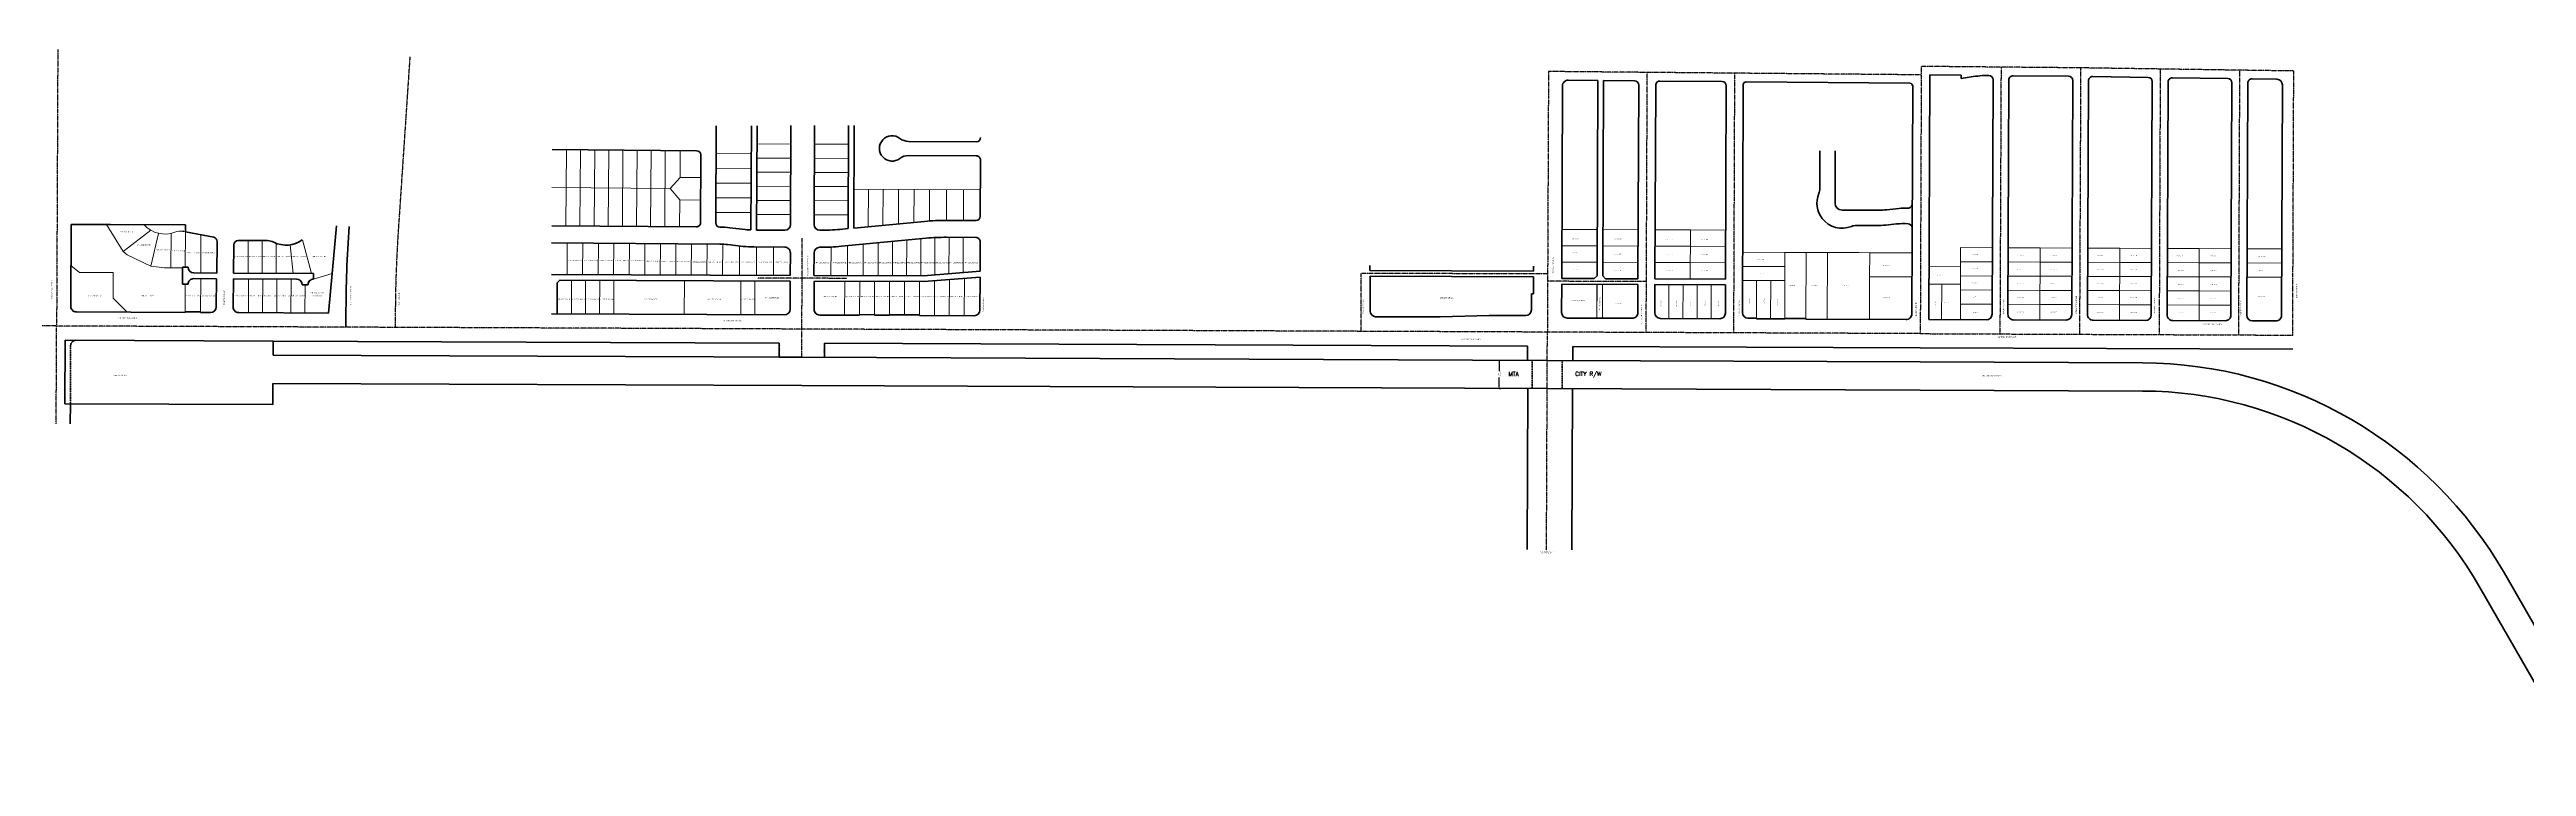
# Model space of a CAD drawing. Header units: feet. Extents: x 6396409 to 6445695, y 1882632 to 1891679.
# Drawn here: x 6410093 to 6418868, y 1889120 to 1891659 of the extents above; entities that cross this region are included whole.
import ezdxf

# ---------------------------------------------------------------- set-up
doc = ezdxf.new("R2010")
doc.units = ezdxf.units.FT
doc.header["$MEASUREMENT"] = 0
doc.linetypes.add('CENTER2', pattern=[1.125, 0.75, -0.125, 0.125, -0.125])
doc.linetypes.add('DASHED2', pattern=[0.375, 0.25, -0.125])
doc.layers.add('107', color=221, linetype='Continuous')
for name, color, linetype, lineweight in [('R-PROP-PRCL', 4, 'Continuous', 18), ('R-Row-Authority', 30, 'Continuous', 140), ('R-Row-Ease', 5, 'DASHED2', 50), ('R-Row-Misc-Txto', 171, 'Continuous', 5), ('R-Row-Ppanno', 7, 'Continuous', 5), ('R-Row-Scl', 1, 'CENTER2', 25), ('R-Row-Sname', 8, 'Continuous', 0), ('R-Row-Srow', 6, 'Continuous', 50), ('VB-BNDY-CALC-TR0444-011', 10, 'Continuous', 35), ('VB-BNDY-CALC-TR0491-049', 2, 'Continuous', 35), ('VB-BNDY-CALC-TR0750-058', 2, 'Continuous', 35)]:
    doc.layers.add(name, color=color, linetype=linetype, lineweight=lineweight)
doc.styles.add('G1_1 8_0', font='arial.ttf')
doc.styles.add('G4_7 32', font='arial.ttf', dxfattribs={"height": 0.219})
doc.styles.add('NCS1-Anno', font='arial.ttf', dxfattribs={"width": 0.8, "height": 0.09375})
doc.styles.add('RomanD', font='romand__.ttf')
doc.dimstyles.new('Annotative (NCS1)', dxfattribs={"dimscale": 100, "dimtxt": 0.09375, "dimasz": 0.1, "dimexe": 0.1, "dimexo": 0.04, "dimgap": 0.05, "dimtad": 0, "dimdec": 0, "dimzin": 0, "dimdsep": 46, "dimtxsty": 'NCS1-Anno', "dimcen": 0.05, "dimaunit": 1, "dimadec": 3, "dimazin": 0, "dimtfac": 1, "dimtdec": 0, "dimtofl": 0, "dimtmove": 0, "dimatfit": 3, "dimfxl": 0.1, "dimtolj": 1, "dimtzin": 0, "dimarcsym": 0})

# ---------------------------------------------------------------- blocks, each defined once
blk = doc.blocks.new('*D3')
at = {"layer": 'Defpoints', "color": 0}
for p in [(6415226.9, 1890558.9), (6415226.5, 1890458.9), (6415228.7, 1890458.9)]:
    blk.add_point(p, dxfattribs=at)
at = {"layer": 'R-Row-Authority', "color": 0, "lineweight": -2}
for p, q in [((6415228.5, 1890558.9), (6415233.1, 1890558.9)), ((6415229, 1890554.9), (6415228.9, 1890519.8)), ((6415228.1, 1890458.9), (6415232.7, 1890458.9)), ((6415228.7, 1890462.9), (6415228.8, 1890498))]:
    blk.add_line(p, q, dxfattribs=at)
at = {"layer": 'R-Row-Authority', "color": 0}
for points in [[(6415228.4, 1890554.9), (6415229.7, 1890554.9), (6415229.1, 1890558.9)], [(6415228, 1890462.9), (6415229.3, 1890462.9), (6415228.7, 1890458.9)]]:
    blk.add_solid(points, dxfattribs=at)
at = {"layer": 'R-Row-Authority', "color": 0, "insert": (6415228.9, 1890508.9), "char_height": 3.75, "attachment_point": 5, "rotation": 89.76886, "style": 'NCS1-Anno'}
blk.add_mtext('\\A1;100\\PMTA R/W', dxfattribs=at)

msp = doc.modelspace()

# ---------------------------------------------------------------- linework, layer by layer
at = {"layer": 'R-PROP-PRCL'}
for p, q in [((6412718.9, 1891324.1), (6412598.9, 1891324.6)), ((6412923, 1891323.4), (6412802.9, 1891323.9)), ((6411922, 1891034.4), (6411924.2, 1891304.4)), ((6411972, 1891034), (6411974.2, 1891303.9)), ((6412022, 1891033.6), (6412024.2, 1891303.5)), ((6412072, 1891033.1), (6412074.2, 1891303.1)), ((6412122, 1891032.7), (6412124.2, 1891302.7)), ((6412172, 1891032.3), (6412174.2, 1891302.3)), ((6412222, 1891031.9), (6412224.2, 1891301.9)), ((6412272, 1891031.5), (6412274.2, 1891301.5)), ((6412326.4, 1891206.1), (6412327.2, 1891301.1)), ((6412578.6, 1891237.6), (6412453.6, 1891238.1)), ((6412578.8, 1891289.6), (6412453.8, 1891290.1)), ((6412718.7, 1891274.1), (6412598.7, 1891274.6)), ((6412922.7, 1891273.4), (6412802.7, 1891273.9)), ((6412291.1, 1891166.4), (6411872.6, 1891169.8)), ((6412291.1, 1891166.4), (6412326.4, 1891206.1)), ((6412325.8, 1891126.1), (6412291.1, 1891166.4)), ((6412399.4, 1891205.5), (6412326.4, 1891206.1)), ((6412578.4, 1891185.6), (6412453.4, 1891186.1)), ((6412718.3, 1891174.1), (6412598.3, 1891174.6)), ((6412718.5, 1891224.1), (6412598.5, 1891224.6)), ((6412922.3, 1891173.4), (6412802.3, 1891173.9)), ((6412922.5, 1891223.4), (6412802.5, 1891223.9)), ((6413390.7, 1891162.4), (6412942.3, 1891164.3)), ((6412993.4, 1891031.4), (6412994, 1891164)), ((6413045.1, 1891036.3), (6413045.7, 1891163.8)), ((6413100.1, 1891041.5), (6413100.7, 1891163.6)), ((6413155.2, 1891046.8), (6413155.7, 1891163.4)), ((6413210.2, 1891051.8), (6413210.7, 1891163.1)), ((6413270.2, 1891053.9), (6413270.7, 1891162.9)), ((6413330.2, 1891053.6), (6413330.7, 1891162.6)), ((6412325, 1891031.1), (6412325.8, 1891126.1)), ((6412399.1, 1891125.5), (6412325.8, 1891126.1)), ((6412577.9, 1891081.6), (6412452.9, 1891082.1)), ((6412578.1, 1891133.6), (6412453.1, 1891134.1)), ((6412717.9, 1891074.1), (6412597.9, 1891074.6)), ((6412718.1, 1891124.1), (6412598.1, 1891124.6)), ((6412921.9, 1891073.4), (6412801.9, 1891073.9)), ((6412922.1, 1891123.4), (6412802.1, 1891123.9)), ((6410352.9, 1890944.1), (6410294.4, 1891039)), ((6410352.9, 1890944.1), (6410451.1, 1891019.1)), ((6410451.4, 1890891.2), (6410478.7, 1891007.8)), ((6410522.9, 1890885.5), (6410523.4, 1891008.2)), ((6410573.5, 1890887.8), (6410574, 1891013.4)), ((6410628.4, 1890867.6), (6410629, 1891002.8)), ((6410795.9, 1890866.2), (6410796, 1890982.2)), ((6410845.9, 1890866.1), (6410846, 1890982.1)), ((6410895.9, 1890866.1), (6410896, 1890972.6)), ((6410955.9, 1890866.1), (6410945.2, 1890967.2)), ((6411020.9, 1890866), (6410988.4, 1890985.5)), ((6411926.2, 1890862.2), (6411927.1, 1890974.3)), ((6411981.2, 1890861.9), (6411982.1, 1890973.9)), ((6412036.2, 1890861.7), (6412037.1, 1890973.4)), ((6412091.2, 1890861.5), (6412092.1, 1890973)), ((6412146.2, 1890861.3), (6412147.1, 1890972.5)), ((6412201.2, 1890861.1), (6412202.1, 1890972.1)), ((6412256.2, 1890860.8), (6412257.1, 1890971.6)), ((6412311.2, 1890860.6), (6412312.1, 1890971.2)), ((6412366.2, 1890860.4), (6412367.1, 1890970.8)), ((6412421.2, 1890860.2), (6412422.1, 1890970.3)), ((6412477.2, 1890860), (6412478.1, 1890969.6)), ((6412975, 1890858), (6412975.5, 1890969.4)), ((6413028, 1890857.8), (6413028.5, 1890974.5)), ((6413079, 1890857.6), (6413079.5, 1890979.3)), ((6413129, 1890857.4), (6413129.5, 1890984.1)), ((6413179, 1890857.2), (6413179.5, 1890988.8)), ((6413179, 1890857.2), (6413179.5, 1890988.8)), ((6413229, 1890860.4), (6413229.5, 1890993.6)), ((6413279, 1890864.4), (6413279.5, 1890993.8)), ((6413329, 1890868.5), (6413329.5, 1890993.6)), ((6415450.9, 1891022), (6415576, 1891021.5)), ((6415596, 1891021.4), (6415721, 1891020.9)), ((6415781, 1891020.6), (6415905.9, 1891020.1)), ((6415905.9, 1891020.1), (6415905.2, 1890846.2)), ((6415905.9, 1891020.1), (6416031.4, 1891019.6)), ((6410168.5, 1890894.5), (6410198.4, 1890869.4)), ((6410367.6, 1890931.5), (6410352.9, 1890944.1)), ((6410451.4, 1890891.2), (6410367.6, 1890931.5)), ((6410499.5, 1890885.6), (6410451.4, 1890891.2)), ((6410522.9, 1890885.5), (6410499.5, 1890885.6)), ((6410563.5, 1890885.3), (6410522.9, 1890885.5)), ((6412537, 1890859.7), (6412537.4, 1890963.3)), ((6412597, 1890859.5), (6412597.4, 1890959.5)), ((6412657, 1890859.3), (6412657.4, 1890959.3)), ((6412861, 1890858.5), (6412861.4, 1890959.5)), ((6412919.5, 1890858.2), (6412919.9, 1890964.1)), ((6415450.4, 1890906), (6415575.5, 1890905.5)), ((6415450.6, 1890964), (6415575.7, 1890963.5)), ((6415595.5, 1890905.4), (6415720.5, 1890904.9)), ((6415595.7, 1890963.4), (6415720.8, 1890962.9)), ((6415780.5, 1890904.6), (6415905.5, 1890904.1)), ((6415780.7, 1890962.6), (6415905.7, 1890962.1)), ((6415905.5, 1890904.1), (6416030.9, 1890903.6)), ((6415905.7, 1890962.1), (6416031.1, 1890961.6)), ((6416090.9, 1890891), (6416241, 1890890.4)), ((6416091.1, 1890941), (6416241.2, 1890940.4)), ((6416240.8, 1890840.4), (6416241, 1890890.4)), ((6416241, 1890890.4), (6416241.2, 1890940.4)), ((6416241.2, 1890940.4), (6416271.4, 1890940.3)), ((6416271.4, 1890940.3), (6416316.3, 1890940.2)), ((6416315.4, 1890706.4), (6416316.3, 1890940.2)), ((6416316.3, 1890940.2), (6416391.4, 1890939.9)), ((6416390.6, 1890704.1), (6416391.4, 1890939.9)), ((6416391.4, 1890939.9), (6416446.4, 1890939.7)), ((6416446.4, 1890939.7), (6416466.5, 1890939.6)), ((6416466.5, 1890939.6), (6416502.4, 1890939.5)), ((6416502.4, 1890939.5), (6416541.5, 1890939.3)), ((6416541.2, 1890854.3), (6416541.5, 1890939.3)), ((6416541.5, 1890939.3), (6416556.6, 1890939.3)), ((6416556.6, 1890939.3), (6416691.5, 1890938.7)), ((6416751.3, 1890890.9), (6416863.4, 1890889.9)), ((6416863.6, 1890957.3), (6416862.7, 1890702.2)), ((6416863.4, 1890907.3), (6416975.9, 1890906.8)), ((6416863.6, 1890957.3), (6416976.1, 1890956.8)), ((6417031.8, 1890906.6), (6417144.9, 1890906.1)), ((6417032, 1890956.6), (6417145.1, 1890956.1)), ((6417144.1, 1890701), (6417145.1, 1890956.1)), ((6417144.9, 1890906.1), (6417257.9, 1890905.7)), ((6417145.1, 1890956.1), (6417258.1, 1890955.7)), ((6417313.8, 1890905.4), (6417426.9, 1890905)), ((6417314, 1890955.4), (6417427.1, 1890955)), ((6417426, 1890699.9), (6417427.1, 1890955)), ((6417426.9, 1890905), (6417540, 1890904.5)), ((6417427.1, 1890955), (6417540.3, 1890954.5)), ((6417595.9, 1890904.3), (6417708.9, 1890903.8)), ((6417596.1, 1890954.3), (6417709.1, 1890953.8)), ((6417709.1, 1890953.8), (6417708.1, 1890698.7)), ((6417708.9, 1890903.8), (6417822, 1890903.4)), ((6417709.1, 1890953.8), (6417822.2, 1890953.4)), ((6417877.9, 1890903.1), (6418001.1, 1890902.6)), ((6417878.1, 1890953.1), (6418001.3, 1890952.6)), ((6410198.4, 1890869.4), (6410318.4, 1890868.9)), ((6410318, 1890778.9), (6410318.4, 1890868.9)), ((6410572.8, 1890729.9), (6410573.2, 1890827.8)), ((6410627.8, 1890729.7), (6410628.3, 1890847.6)), ((6410798.1, 1890846.9), (6410797.7, 1890726.9)), ((6410848.1, 1890846.7), (6410847.7, 1890726.7)), ((6410898.1, 1890846.5), (6410897.7, 1890726.5)), ((6410948.1, 1890846.3), (6410947.7, 1890726.3)), ((6410997.6, 1890726.1), (6410998.1, 1890826.1)), ((6411028.1, 1890845.9), (6411093.6, 1890865.7)), ((6411941.4, 1890722.2), (6411941.9, 1890842.1)), ((6411991.4, 1890722), (6411991.9, 1890841.9)), ((6412041.4, 1890721.8), (6412041.9, 1890841.7)), ((6412091.4, 1890721.6), (6412091.9, 1890841.5)), ((6412341.4, 1890720.6), (6412341.9, 1890840.5)), ((6412541.4, 1890719.8), (6412541.9, 1890839.7)), ((6412591.4, 1890719.5), (6412591.9, 1890839.5)), ((6412909.4, 1890718.3), (6412909.9, 1890838.3)), ((6412962.4, 1890720), (6412962.9, 1890838.1)), ((6413015.4, 1890719.8), (6413015.9, 1890837.8)), ((6413068.4, 1890719.6), (6413068.9, 1890837.6)), ((6413121.4, 1890719.4), (6413121.9, 1890837.4)), ((6413174.4, 1890719.2), (6413174.9, 1890837.2)), ((6413227.4, 1890717), (6413227.9, 1890840.2)), ((6413280.4, 1890716.8), (6413280.9, 1890844.5)), ((6413333.4, 1890716.5), (6413333.9, 1890848.8)), ((6415574.6, 1890707.5), (6415575.1, 1890827.6)), ((6415575.2, 1890827.5), (6415574.7, 1890707.5)), ((6415594.6, 1890707.4), (6415595.1, 1890827.5)), ((6415595.2, 1890827.4), (6415594.7, 1890707.4)), ((6415829.7, 1890706.4), (6415830.2, 1890826.5)), ((6415879.7, 1890706.2), (6415880.2, 1890826.3)), ((6415929.7, 1890706), (6415930.2, 1890826.1)), ((6415979.7, 1890705.8), (6415980.2, 1890825.9)), ((6416090.7, 1890841), (6416140.7, 1890840.8)), ((6416140.1, 1890705.2), (6416140.7, 1890840.8)), ((6416140.7, 1890840.8), (6416190.7, 1890840.6)), ((6416190.1, 1890705), (6416190.7, 1890840.6)), ((6416190.7, 1890840.6), (6416240.8, 1890840.4)), ((6416240.3, 1890706.8), (6416240.8, 1890840.4)), ((6416540.7, 1890703.5), (6416541.2, 1890854.3)), ((6416541.2, 1890854.3), (6416691.2, 1890853.7)), ((6416751.1, 1890828.4), (6416796.7, 1890828)), ((6416796.3, 1890702.5), (6416796.7, 1890828)), ((6416796.7, 1890828), (6416863.1, 1890827.4)), ((6416863.1, 1890807.3), (6416975.5, 1890806.8)), ((6416863.2, 1890857.3), (6416975.7, 1890856.8)), ((6417031.4, 1890806.6), (6417144.5, 1890806.1)), ((6417031.6, 1890856.6), (6417144.7, 1890856.1)), ((6417144.5, 1890806.1), (6417257.5, 1890805.7)), ((6417144.7, 1890856.1), (6417257.7, 1890855.7)), ((6417313.4, 1890805.4), (6417426.5, 1890805)), ((6417313.6, 1890855.4), (6417426.7, 1890855)), ((6417426.5, 1890805), (6417539.6, 1890804.5)), ((6417426.7, 1890855), (6417539.8, 1890854.5)), ((6417595.5, 1890804.3), (6417708.5, 1890803.9)), ((6417595.7, 1890854.3), (6417708.7, 1890853.8)), ((6417708.5, 1890803.9), (6417821.6, 1890803.4)), ((6417708.7, 1890853.8), (6417821.8, 1890853.4)), ((6417877.7, 1890853.2), (6418000.9, 1890852.7)), ((6410318, 1890778.9), (6410367.8, 1890728.7)), ((6416862.9, 1890757.3), (6416975.3, 1890756.8)), ((6417031.2, 1890756.6), (6417144.3, 1890756.1)), ((6417144.3, 1890756.1), (6417257.3, 1890755.7)), ((6417313.2, 1890755.4), (6417426.3, 1890755)), ((6417426.3, 1890755), (6417539.3, 1890754.5)), ((6417595.3, 1890754.3), (6417708.3, 1890753.9)), ((6417708.3, 1890753.9), (6417821.4, 1890753.4))]:
    msp.add_line(p, q, dxfattribs=at)
at = {"layer": 'R-PROP-PRCL', "color": 3}
msp.add_line((6410574, 1891013.4), (6410566.8, 1891014.8), dxfattribs=at)
at = {"layer": 'R-PROP-PRCL'}
for centre, radius, start, end in [((6410500.4, 1891100.3, 724.8), 95, 220.65666, 292.22916), ((6410555.2, 1890966.1, 724.8), 50, 79.45944, 112.22916)]:
    msp.add_arc(centre, radius, start, end, dxfattribs=at)
at = {"layer": 'R-Row-Authority'}
for p, q in [((6410146.4, 1890404.6), (6410147.4, 1890629.6)), ((6410884.6, 1890626.6), (6410147.4, 1890629.6)), ((6410884.6, 1890626.6), (6410884.4, 1890576.6)), ((6410884.4, 1890576.6), (6412757.8, 1890568.9)), ((6415399, 1890558.2), (6412757.8, 1890568.9)), ((6416720, 1890552.8), (6415399, 1890558.2)), ((6416720, 1890552.8), (6417508.1, 1890549.6)), ((6410883.7, 1890401.6), (6410884, 1890476.6)), ((6410884, 1890476.6), (6412757.4, 1890468.9)), ((6415398.6, 1890458.2), (6412757.4, 1890468.9)), ((6416719.6, 1890452.8), (6415398.6, 1890458.2)), ((6416719.6, 1890452.8), (6417507.7, 1890449.6)), ((6410883.7, 1890401.6), (6410146.4, 1890404.6)), ((6419067.5, 1889120.3), (6418703.3, 1889754.3)), ((6419154.2, 1889170.1), (6418790, 1889804.1))]:
    msp.add_line(p, q, dxfattribs=at)
for radius in [1485.4, 1385.4]:
    msp.add_arc((6417502, 1889064.2), radius, 29.8773, 89.76612, dxfattribs=at)
at = {"layer": 'R-Row-Ease'}
for p, q in [((6410166.4, 1890404.5), (6410167.3, 1890609.6)), ((6415346, 1890558.4), (6415345.6, 1890458.4)), ((6415452, 1890558), (6415451.6, 1890458))]:
    msp.add_line(p, q, dxfattribs=at)
msp.add_arc((6410187.3, 1890609.5), 20, 89.76334, 179.76362, dxfattribs=at)
at = {"layer": 'R-Row-Scl'}
for p, q in [((6410121.8, 1891658.6), (6410117.6, 1890679.7)), ((6415403.3, 1891580.9), (6415402.9, 1891495.8)), ((6416723.9, 1891569), (6415403.3, 1891580.9)), ((6416724, 1891599), (6416720.4, 1890652.8)), ((6417288.7, 1891593.8), (6416724, 1891599)), ((6417006.7, 1891596.4), (6417002.7, 1890651.6)), ((6418043.8, 1891582.7), (6417288.7, 1891593.8)), ((6417570.7, 1891589.7), (6417566.9, 1890649.3)), ((6417849, 1890648.2), (6417852.8, 1891585.5)), ((6415402.9, 1891495.8), (6415399.4, 1890658.2)), ((6415749.5, 1890656.8), (6415753.3, 1891577.7)), ((6416060, 1890655.5), (6416063.5, 1891574.9)), ((6412757.8, 1890568.9), (6412759.5, 1890990.9)), ((6412758.9, 1890849), (6412599.9, 1890849.6)), ((6412917.9, 1890848.3), (6412758.9, 1890849)), ((6414739.3, 1890660.9), (6414740.2, 1890865.9)), ((6415400.3, 1890864.3), (6414740.2, 1890865.9)), ((6415750.2, 1890836.8), (6415400.1, 1890838.3)), ((6412758.2, 1890668.9), (6407478.1, 1890690.7)), ((6410116.2, 1890333.4), (6410117.6, 1890679.7)), ((6415399.4, 1890658.2), (6412758.2, 1890668.9)), ((6415396.3, 1889887.7), (6415399.4, 1890658.2)), ((6416720.4, 1890652.8), (6415399.4, 1890658.2)), ((6416720.4, 1890652.8), (6418040.1, 1890647.4)), ((6415330, 1890558.5), (6415330, 1890558.5)), ((6415330, 1890558.5), (6415330, 1890558.5)), ((6415399, 1890558.2), (6415399, 1890558.2)), ((6415399, 1890558.2), (6415399, 1890558.2)), ((6415398.6, 1890458.2), (6415398.6, 1890458.2)), ((6415398.6, 1890458.2), (6415398.6, 1890458.2))]:
    msp.add_line(p, q, dxfattribs=at)
at = {"layer": 'R-Row-Scl', "elevation": 725.2}
msp.add_lwpolyline([(6411369.2, 1891632.5), (6411328.2, 1891020.1, 0.015703), (6411317.5, 1890717.3), (6411317.3, 1890674.8)], format="xyb", dxfattribs=at)
at = {"layer": 'R-Row-Scl'}
for points in [[(6417288.7, 1891593.8), (6417284.7, 1890650.5)], [(6418040.1, 1890647.4), (6418043.8, 1891582.7)]]:
    msp.add_lwpolyline(points, dxfattribs=at)
at = {"layer": 'R-Row-Srow'}
for p, q in [((6415453, 1891530.3), (6415450.2, 1890848.1)), ((6415578.1, 1891549.3), (6415473.2, 1891550.2)), ((6415578.1, 1891549.3), (6415575.3, 1890857.6)), ((6415595.3, 1890857.5), (6415598.1, 1891549.1)), ((6415708.2, 1891548.1), (6415598.1, 1891549.1)), ((6415720.3, 1890847), (6415723.1, 1891533.1)), ((6415780.3, 1890846.7), (6415783.1, 1891532.4)), ((6416018.4, 1891545.3), (6415798.2, 1891547.3)), ((6416030.7, 1890845.7), (6416033.3, 1891530.3)), ((6416090.2, 1890727.4), (6416093.3, 1891534.6)), ((6416683.8, 1891539.3), (6416103.4, 1891544.5)), ((6416693.7, 1891529.3), (6416690.7, 1890722.9)), ((6416753.9, 1891568.7), (6416750.6, 1890702.7)), ((6416865.9, 1891567.7), (6416753.9, 1891568.7)), ((6416865.9, 1891567.7), (6416865.8, 1891556.2)), ((6416900.4, 1891561.9), (6416865.8, 1891556.2)), ((6416978.5, 1891551.7), (6416975, 1890721.7)), ((6417034.5, 1891551), (6417031, 1890721.5)), ((6417245.6, 1891564.2), (6417049.7, 1891566)), ((6417260.5, 1891549.1), (6417257, 1890720.6)), ((6417316.5, 1891548.2), (6417313, 1890720.4)), ((6417527.8, 1891560.3), (6417331.7, 1891563.2)), ((6417542.6, 1891545.2), (6417539.1, 1890719.4)), ((6417598.5, 1891544.1), (6417595.1, 1890719.2)), ((6417809.8, 1891556.2), (6417613.8, 1891559)), ((6417821.3, 1890718.3), (6417824.6, 1891541.1)), ((6417877.3, 1890718.1), (6417880.6, 1891540)), ((6417983.9, 1891553.6), (6417895.8, 1891554.9)), ((6418000.4, 1890717.6), (6418003.6, 1891533.5)), ((6412452.8, 1891045), (6412454.2, 1891388.6)), ((6412577.7, 1891019.8), (6412579.2, 1891389)), ((6412597.7, 1891019.5), (6412599.2, 1891389)), ((6412717.7, 1891039), (6412719.2, 1891389.3)), ((6412801.7, 1891038.7), (6412803.2, 1891389.6)), ((6412921.7, 1891024.6), (6412923.2, 1891389.9)), ((6412941.7, 1891026.5), (6412943.2, 1891389.9)), ((6413376.4, 1891332.4), (6413136.3, 1891333.4)), ((6412384.9, 1891300.6), (6411873.2, 1891304.8)), ((6412398.8, 1891045.6), (6412399.8, 1891285.6)), ((6413376.2, 1891282.4), (6413136.1, 1891283.4)), ((6413390.3, 1891068.4), (6413391.1, 1891267.4)), ((6416365.1, 1891300.3), (6416364.7, 1891167)), ((6416418.5, 1891115.1), (6416419.1, 1891300.1)), ((6416566.3, 1891089.6), (6416443.4, 1891090)), ((6416593.3, 1891090.9), (6416601.6, 1891091.7)), ((6416601.6, 1891091.7), (6416644.4, 1891095.8)), ((6410169.1, 1891039.5), (6410167.9, 1890749.6)), ((6410309.1, 1891038.9), (6410169.1, 1891039.5)), ((6410294.4, 1891039), (6410574.1, 1891037.8)), ((6410574.1, 1891037.8), (6410571.4, 1891038.4)), ((6410574, 1891013.4), (6410574.1, 1891037.8)), ((6410574, 1891013.4), (6410674.2, 1890994.1)), ((6410684.8, 1890867.4), (6410686.3, 1890979.1)), ((6410745.9, 1890967.4), (6410744.8, 1890867.1)), ((6410760.9, 1890982.2), (6410864.3, 1890982.1)), ((6411108.8, 1891034.8), (6411093.6, 1890865.7)), ((6412467.2, 1890969.9), (6411871.6, 1890974.8)), ((6411872, 1891034.8), (6412383.6, 1891030.6)), ((6412550.6, 1890961.8), (6412496.2, 1890968.1)), ((6412557.5, 1891021.4), (6412503.2, 1891027.7)), ((6412697.7, 1891019.1), (6412597.7, 1891019.5)), ((6412821.7, 1891018.6), (6412821.7, 1891018.6)), ((6412921.7, 1891024.6), (6412892.9, 1891021.8)), ((6413198.7, 1890990.6), (6412898.6, 1890962.1)), ((6413193.1, 1891050.4), (6412941.7, 1891026.5)), ((6413374.9, 1890993.4), (6413269.9, 1890993.9)), ((6413375.2, 1891053.4), (6413270.2, 1891053.9)), ((6413389.4, 1890873.4), (6413389.9, 1890978.4)), ((6416495.1, 1891035.9), (6416556.5, 1891035.6)), ((6416556.5, 1891035.6), (6416566.2, 1891035.6)), ((6416598.5, 1891037.2), (6416636.1, 1891041)), ((6410563.2, 1890827.9), (6410563.5, 1890887.9)), ((6410583.5, 1890887.8), (6410563.5, 1890887.9)), ((6412697.4, 1890959.1), (6412587.4, 1890959.6)), ((6412717, 1890859), (6412717.3, 1890939)), ((6412801.3, 1890938.7), (6412801, 1890858.7)), ((6414770.2, 1890875.8), (6414770.3, 1890894.6)), ((6415350.4, 1890892.2), (6415350.3, 1890874.4)), ((6410583.2, 1890827.8), (6410563.2, 1890827.9)), ((6410684.5, 1890847.4), (6410603.3, 1890847.7)), ((6410684.8, 1890867.4), (6410603.4, 1890867.7)), ((6410683.1, 1890747.2), (6410684.5, 1890847.4)), ((6410744.5, 1890847.1), (6410743.1, 1890747.3)), ((6410744.8, 1890867.1), (6411028.2, 1890866)), ((6411028.1, 1890845.9), (6411028.2, 1890866)), ((6411081, 1890725.7), (6411093.6, 1890865.7)), ((6411871.2, 1890862.4), (6412717, 1890859)), ((6411890.6, 1890722.4), (6411891.1, 1890832.3)), ((6411891.1, 1890832.3), (6411901.1, 1890842.3)), ((6411901.1, 1890842.3), (6412716.9, 1890839)), ((6412716.5, 1890739), (6412716.9, 1890839)), ((6412801, 1890858.7), (6413189.2, 1890857.2)), ((6412801.5, 1890738.7), (6412801.9, 1890838.7)), ((6412801.9, 1890838.7), (6413189.9, 1890837.2)), ((6413189.2, 1890857.2), (6413389.4, 1890873.4)), ((6413189.9, 1890837.2), (6413389.4, 1890853.3)), ((6413388.9, 1890736.3), (6413389.4, 1890853.3)), ((6415350.3, 1890874.4), (6414770.2, 1890875.8)), ((6414771.6, 1890732.7), (6414772.1, 1890855.8)), ((6414772.1, 1890855.8), (6415350.3, 1890854.4)), ((6415343, 1890793.3), (6415342.8, 1890736.5)), ((6415350, 1890793.3), (6415343, 1890793.3)), ((6415350.3, 1890854.4), (6415350, 1890793.3)), ((6415450.1, 1890828.1), (6415449.7, 1890728)), ((6415720.2, 1890827), (6415450.1, 1890828.1)), ((6415450.3, 1890864.1), (6415450.2, 1890848.1)), ((6415565.3, 1890847.6), (6415450.2, 1890848.1)), ((6415565.3, 1890847.6), (6415575.3, 1890857.6)), ((6415595.3, 1890857.5), (6415605.3, 1890847.4)), ((6415720.3, 1890847), (6415605.3, 1890847.4)), ((6415719.8, 1890726.9), (6415720.2, 1890827)), ((6415720.3, 1890847), (6415720.3, 1890863)), ((6415779.8, 1890726.6), (6415780.2, 1890826.7)), ((6416030.6, 1890825.7), (6415780.2, 1890826.7)), ((6416030.7, 1890845.7), (6415780.3, 1890846.7)), ((6416030.2, 1890725.6), (6416030.6, 1890825.7)), ((6410572.8, 1890727.9), (6410187.8, 1890729.5)), ((6410627.8, 1890729.7), (6410572.8, 1890729.9)), ((6410572.8, 1890729.9), (6410572.8, 1890727.9)), ((6410627.8, 1890729.7), (6410627.8, 1890727.7)), ((6410663, 1890727.5), (6410627.8, 1890727.7)), ((6412696.4, 1890719.1), (6411870.9, 1890722.5)), ((6412962.4, 1890718), (6412821.4, 1890718.6)), ((6412962.4, 1890718), (6412962.4, 1890720)), ((6413015.4, 1890719.8), (6412962.4, 1890720)), ((6413015.4, 1890717.8), (6413015.4, 1890719.8)), ((6413068.4, 1890717.6), (6413015.4, 1890717.8)), ((6413068.4, 1890717.6), (6413068.4, 1890719.6)), ((6413174.4, 1890719.2), (6413068.4, 1890719.6)), ((6413174.4, 1890717.2), (6413174.4, 1890719.2)), ((6413368.8, 1890716.4), (6413174.4, 1890717.2)), ((6415019.2, 1890711.8), (6414790.2, 1890712.7)), ((6415192.7, 1890717.1), (6415019.2, 1890711.8)), ((6415322.7, 1890716.6), (6415192.7, 1890717.1)), ((6415699.7, 1890707), (6415469.7, 1890707.9)), ((6416010.2, 1890705.7), (6415799.7, 1890706.6)), ((6416110.2, 1890707.3), (6416140, 1890707.2)), ((6416140, 1890707.2), (6416140, 1890705.2)), ((6416240.3, 1890704.8), (6416140, 1890705.2)), ((6416240.3, 1890704.8), (6416240.3, 1890706.8)), ((6416315.4, 1890706.4), (6416240.3, 1890706.8)), ((6416315.4, 1890704.4), (6416315.4, 1890706.4)), ((6416670.6, 1890703), (6416315.4, 1890704.4)), ((6410884.5, 1890616.6), (6410884.6, 1890626.6)), ((6412678, 1890619.2), (6410884.6, 1890626.6)), ((6412678, 1890619.2), (6412677.8, 1890569.2)), ((6412838, 1890618.5), (6412837.8, 1890568.5)), ((6415329.2, 1890608.5), (6412838, 1890618.5)), ((6416750.6, 1890702.7), (6416954.9, 1890701.8)), ((6417236.9, 1890700.7), (6417050.9, 1890701.4)), ((6417332.9, 1890700.3), (6417519.1, 1890699.5)), ((6417615.1, 1890699.1), (6417801.2, 1890698.4)), ((6417897.2, 1890698), (6417980.3, 1890697.6)), ((6412677.8, 1890569.2), (6412757.8, 1890568.9)), ((6412757.8, 1890568.9), (6412837.8, 1890568.5)), ((6415329.2, 1890608.5), (6415329, 1890558.5)), ((6415489.2, 1890607.8), (6415489, 1890557.8)), ((6416720.2, 1890602.8), (6415489.2, 1890607.8)), ((6416720.2, 1890602.8), (6418039.9, 1890597.4)), ((6415329.6, 1890458.5), (6415327.3, 1889888)), ((6415329.6, 1890458.5), (6415327.3, 1889888)), ((6415488.6, 1890457.8), (6415486.3, 1889887.4)), ((6415488.6, 1890457.8), (6415486.3, 1889887.4))]:
    msp.add_line(p, q, dxfattribs=at)
at = {"layer": 'R-Row-Srow', "linetype": 'ByBlock'}
for p, q in [((6410744.5, 1890847.1), (6410968.1, 1890846.2)), ((6410988.1, 1890826.1), (6411008.1, 1890826)), ((6410763, 1890727.1), (6411081, 1890725.8))]:
    msp.add_line(p, q, dxfattribs=at)
at = {"layer": 'R-Row-Srow', "color": 1}
msp.add_line((6410166.1, 1890332.9), (6410166.4, 1890404.5), dxfattribs=at)
at = {"layer": 'R-Row-Srow'}
for centre, radius, start, end in [((6415473, 1891530.2), 20, 89.48335, 179.76392), ((6415708.1, 1891533.1), 15, 359.76638, 89.48335), ((6415798.1, 1891532.3), 15, 89.48335, 179.76638), ((6416018.3, 1891530.3), 15, 359.78219, 89.48335), ((6416103.3, 1891534.5), 10, 89.48335, 179.78219), ((6416683.7, 1891529.3), 10, 359.78256, 89.48335), ((6416960.3, 1891196.8), 370, 89.47699, 99.31328), ((6416963.5, 1891551.8), 15, 359.75912, 89.47699), ((6417049.5, 1891551), 15, 89.47699, 179.75912), ((6417245.5, 1891549.2), 15, 359.75834, 89.47699), ((6417331.5, 1891548.2), 15, 89.16141, 179.75834), ((6417527.6, 1891545.3), 15, 359.76348, 89.16141), ((6417613.5, 1891544), 15, 89.16141, 179.76348), ((6417809.6, 1891541.2), 15, 359.76871, 89.16141), ((6417895.6, 1891539.9), 15, 89.16141, 179.76871), ((6417983.6, 1891533.6), 20, 359.77225, 89.16141), ((6413077.9, 1891308.7), 45, 51.8945, 307.62172), ((6413136.5, 1891383.4), 50, 231.8945, 269.75811), ((6413376.4, 1891347.4), 15, 269.75811, 359.75811), ((6412384.8, 1891285.6), 15, 359.75811, 89.53589), ((6413135.9, 1891233.4), 50, 89.75811, 127.62172), ((6413376.1, 1891267.4), 15, 359.75811, 89.75811), ((6416443.5, 1891115), 89, 157.94576, 217.99476), ((6416314.7, 1891167.2), 50, 337.94576, 359.81826), ((6413375.3, 1891068.4), 15, 269.75811, 359.75811), ((6416443.5, 1891115), 89, 217.99476, 291.70809), ((6416443.5, 1891115), 25, 179.81826, 269.80854), ((6416567.2, 1891362.6), 273, 269.82798, 275.49465), ((6416675.7, 1890770.3), 327, 89.82798, 95.49465), ((6416676.7, 1891112.3), 15, 269.80854, 359.81826), ((6410671.3, 1890979.3), 15, 359.19055, 79.05805), ((6410760.9, 1890967.2), 15, 89.95417, 179.38111), ((6410864.3, 1890932.1), 50, 62.78417, 89.95417), ((6410930.6, 1891061.1), 95, 242.78243, 307.18791), ((6412383.8, 1891045.6), 15, 269.53589, 359.75811), ((6412467.8, 1891044.9), 15, 179.75811, 269.53589), ((6412465, 1890700), 270, 83.35117, 89.53589), ((6412465, 1890700), 330, 83.35117, 89.53589), ((6412588.8, 1891289.6), 270, 263.35117, 267.63589), ((6412697.7, 1891039.1), 20, 269.75811, 359.75811), ((6412821.7, 1891038.6), 20, 179.75811, 269.75811), ((6412824.7, 1891738.6), 720, 269.75811, 275.43311), ((6413266.9, 1890273.9), 780, 89.75811, 95.43311), ((6413266.9, 1890273.9), 720, 89.75811, 95.43311), ((6413374.9, 1890978.4), 15, 359.75811, 89.75811), ((6416494.9, 1890985.9), 50, 89.84198, 111.70809), ((6416565.9, 1891362.6), 327, 270.04807, 275.71474), ((6416663.4, 1890769.4), 273, 87.13074, 95.73141), ((6416676.3, 1891027.1), 15, 359.86992, 87.13074), ((6410603.5, 1890887.7), 20, 179.78244, 269.76361), ((6412588.8, 1891289.6), 330, 263.35117, 269.75811), ((6412697.3, 1890939.1), 20, 359.75811, 89.75811), ((6412821.3, 1890938.6), 20, 89.75811, 179.75811), ((6412824.7, 1891738.6), 780, 269.75811, 275.43311), ((6410603.2, 1890827.7), 20, 89.76361, 179.79465), ((6410187.9, 1890749.5), 20, 179.75417, 269.76334), ((6410663.1, 1890747.5), 20, 269.76334, 359.19055), ((6410763.1, 1890747.1), 20, 179.19108, 269.76361), ((6412696.5, 1890739.1), 20, 269.76334, 359.75826), ((6412821.5, 1890738.6), 20, 179.75826, 269.76886), ((6413368.9, 1890736.4), 20, 269.76886, 359.75811), ((6414791.6, 1890732.7), 20, 179.76887, 265.93972), ((6415322.8, 1890736.6), 20, 269.7809, 359.76392), ((6415469.7, 1890727.9), 20, 179.76392, 269.76466), ((6415699.8, 1890727), 20, 269.76466, 359.76638), ((6415799.8, 1890726.6), 20, 179.76638, 269.76466), ((6416010.2, 1890725.7), 20, 269.76466, 359.78219), ((6416110.2, 1890727.3), 20, 179.78219, 269.76466), ((6416670.7, 1890723), 20, 269.76466, 359.78256), ((6416955, 1890721.8), 20, 269.76612, 359.75912), ((6417051, 1890721.4), 20, 179.75912, 269.76612), ((6417237, 1890720.7), 20, 269.76612, 359.75834), ((6417333, 1890720.3), 20, 179.75834, 269.76612), ((6417519.1, 1890719.5), 20, 269.76612, 359.76348), ((6417615.1, 1890719.1), 20, 179.76348, 269.76612), ((6417801.3, 1890718.4), 20, 269.76612, 359.76871), ((6417897.3, 1890718), 20, 179.76871, 269.76612), ((6417980.4, 1890717.6), 20, 269.76612, 359.77225)]:
    msp.add_arc(centre, radius, start, end, dxfattribs=at)
at = {"layer": 'R-Row-Srow', "linetype": 'ByBlock'}
for centre, start, end in [((6410968.1, 1890826.2), 359.7613, 89.75882), ((6411028.1, 1890826), 89.76306, 179.76697)]:
    msp.add_arc(centre, 20, start, end, dxfattribs=at)
at = {"layer": 'VB-BNDY-CALC-TR0444-011'}
msp.add_line((6410121.6, 1891628.6, 724.8), (6410121.6, 1891628.6, 724.8), dxfattribs=at)
at = {"layer": 'VB-BNDY-CALC-TR0491-049'}
for p in [(6410988.1, 1890826.1, 724.8), (6411008.1, 1890826, 724.8)]:
    msp.add_line(p, (6410998.1, 1890826.1, 724.8), dxfattribs=at)
at = {"layer": 'VB-BNDY-CALC-TR0491-049', "color": 1}
msp.add_line((6411142.5, 1890718, 725.2), (6411142.3, 1890675.5, 725.2), dxfattribs=at)
msp.add_arc((6416142.6, 1890697.9, 724.8), 5000, 176.17083, 179.76944, dxfattribs=at)
at = {"layer": 'VB-BNDY-CALC-TR0491-049'}
msp.add_arc((6411028.1, 1890825.9, 724.8), 20, 89.72922, 179.70696, dxfattribs=at)
at = {"layer": 'VB-BNDY-CALC-TR0750-058', "color": 3}
msp.add_arc((6410498.6, 1890661.6, 724.8), 359.8, 79.05805, 79.45944, dxfattribs=at)

# ---------------------------------------------------------------- texts
at = {"layer": '107', "color": 7, "style": 'RomanD', "oblique": 360}
for s, p in [('MTA', (6415261.5, 1890502.5, 721)), ('CITY R/W', (6415498.1, 1890503.1))]:
    msp.add_text(s, height=14.79, rotation=359.79947, dxfattribs=at).set_placement(p)
at = {"layer": 'R-Row-Misc-Txto', "style": 'G1_1 8_0'}
for s, p in [('APN 2233-024-020', (6415487.6, 1890986.6)), ('APN 2233-024-010', (6415638, 1890986.6)), ('APN 2233-023-020', (6415817.8, 1890984.6)), ('APN 2233-023-010', (6415943.9, 1890984.6)), ('APN 2233-024-019', (6415487.6, 1890938.6)), ('APN 2233-024-018', (6415487.6, 1890878.7)), ('APN 2233-024-011', (6415638, 1890933.6)), ('APN 2233-023-019', (6415817.8, 1890931.4)), ('APN 2233-023-011', (6415943.9, 1890931.4)), ('APN 2233-014-013', (6416143.5, 1890914.7)), ('APN 2233-014-003', (6416589.2, 1890892.2)), ('APN 2233-007-022', (6417063.5, 1890929.2, 0.5)), ('APN 2233-007-021', (6417063.5, 1890878.9, 0.5)), ('APN 2233-007-013', (6417181.7, 1890929.2, 0.5)), ('APN 2233-007-014', (6417181.7, 1890878.9, 0.5)), ('APN 2233-006-022', (6417346.7, 1890928)), ('APN 2233-006-021', (6417346.7, 1890877.7)), ('APN 2233-006-013', (6417464.9, 1890928)), ('APN 2233-006-014', (6417464.9, 1890877.7)), ('APN 2233-005-022', (6417628.7, 1890926.5)), ('APN 2233-005-013', (6417746.9, 1890926.5)), ('APN 2233-004-003', (6417919.1, 1890925.2)), ('APN 2233-024-012', (6415638, 1890876.1)), ('APN 2233-023-018', (6415817.8, 1890876.1)), ('APN 2233-023-012', (6415943.9, 1890876.1)), ('APN 2233-014-012', (6416143.5, 1890863.4)), ('APN 2233-014-008', (6416254.1, 1890822.8)), ('APN 2233-014-007', (6416333.3, 1890822.8)), ('APN 2233-014-019', (6416442.5, 1890822.8)), ('APN 2233-007-020', (6417063.5, 1890829.4, 0.5)), ('APN 2233-007-015', (6417181.7, 1890829.4, 0.5)), ('APN 2233-006-020', (6417346.7, 1890828.2)), ('APN 2233-006-015', (6417464.9, 1890828.2)), ('APN 2233-005-021', (6417628.7, 1890876.2)), ('APN 2233-005-020', (6417628.7, 1890826.7)), ('APN 2233-005-014', (6417746.9, 1890876.2)), ('APN 2233-005-015', (6417746.9, 1890826.7)), ('APN 2233-004-002', (6417919.1, 1890875.9)), ('APN 2233-024-032', (6415638, 1890759.3)), ('APN 2233-014-004', (6416589.2, 1890780.6)), ('APN 2233-007-019', (6417063.5, 1890780.2, 0.5)), ('APN 2233-007-018', (6417063.5, 1890728, 0.5)), ('APN 2233-007-016', (6417181.7, 1890780.2, 0.5)), ('APN 2233-007-017', (6417181.7, 1890728, 0.5)), ('APN 2233-006-019', (6417346.7, 1890779)), ('APN 2233-006-018', (6417346.7, 1890726.8)), ('APN 2233-006-016', (6417464.9, 1890779)), ('APN 2233-006-017', (6417464.9, 1890726.8)), ('APN 2233-005-019', (6417628.7, 1890777.5)), ('APN 2233-005-018', (6417628.7, 1890725.3)), ('APN 2233-005-016', (6417746.9, 1890777.5)), ('APN 2233-005-017', (6417746.9, 1890725.3)), ('APN 2233-004-001', (6417919.1, 1890782.5))]:
    msp.add_text(s, height=2, dxfattribs=at).set_placement(p)
for s, rotation, p in [('APN 2233-013-027', 0.04568, (6416901.1, 1890932.8, 0.5)), ('APN 2233-013-028', 0.04568, (6416901.1, 1890882, 0.5)), ('APN 2233-013-004', 0.04568, (6416781.4, 1890859.8)), ('APN 2233-013-029', 0.04568, (6416901.2, 1890831.2, 0.5)), ('APN 2233-023-017', 90, (6415803.3, 1890748.1)), ('APN 2233-023-016', 90, (6415857.5, 1890748.1)), ('APN 2233-023-015', 90, (6415906.2, 1890748.1)), ('APN 2233-023-014', 90, (6415958.5, 1890748.1)), ('APN 2233-023-013', 90, (6416006.2, 1890748.1)), ('APN 2233-014-020', 90, (6416116.7, 1890752.7)), ('APN 2233-014-010', 90, (6416167.5, 1890752.7)), ('APN 2233-014-009', 90, (6416216.4, 1890752.7)), ('APN 2233-013-032', 90.04568, (6416775.9, 1890743.9)), ('APN 2233-013-001', 0.04568, (6416802.8, 1890763.3)), ('APN 2233-013-030', 0.04568, (6416901.2, 1890781.9, 0.5)), ('APN 2233-013-031', 0.04568, (6416901.2, 1890727.6, 0.5))]:
    msp.add_text(s, height=2, rotation=rotation, dxfattribs=at).set_placement(p)
at = {"layer": 'R-Row-Ppanno', "char_height": 4, "attachment_point": 8, "line_spacing_factor": 0.8, "style": 'G1_1 8_0'}
for s, width, heights, insert in [('APN 2231-023-051', 51.425, [10.5], (6410365.3, 1891011.3)), ('APN 2231-023-050', 51.425, [10.5], (6410426.5, 1890964.7)), ('APN 2231-023-049', 51.425, [10.5], (6410494.6, 1890947.4)), ('APN 2231-023-048', 51.425, [10.5], (6410549.6, 1890943.8)), ('APN 2231-023-045', 51.425, [10.5], (6410601.7, 1890936.8)), ('APN 2231-023-044', 51.425, [10.5], (6410656.9, 1890937.2)), ('APN 2231-001-033', 51.425, [10.5], (6410771.6, 1890923.9)), ('APN 2231-001-032', 51.425, [10.5], (6410820.7, 1890923.9)), ('APN 2231-001-031', 51.425, [10.5], (6410871.2, 1890923.9)), ('APN 2231-001-030', 51.425, [10.5], (6410923.1, 1890923.9)), ('APN 2231-001-029', 51.425, [10.5], (6410976.4, 1890923.9)), ('APN 2231-002-009', 51.425, [10.5], (6411048.5, 1890923.9)), ('APN 2231-005-053', 51.425, [10.5], (6411954.6, 1890909.4)), ('APN 2231-005-054', 51.425, [10.5], (6412010.2, 1890909.4)), ('APN 2231-005-055', 51.425, [10.5], (6412065, 1890909.4)), ('APN 2231-005-056', 51.425, [10.5], (6412119.2, 1890909.4)), ('APN 2231-005-057', 51.425, [10.5], (6412175.5, 1890909.4)), ('APN 2231-005-058', 51.425, [10.5], (6412229.5, 1890907.4)), ('APN 2231-005-059', 51.425, [10.5], (6412284.6, 1890906.2)), ('APN 2231-005-060', 51.425, [10.5], (6412337.1, 1890905.9)), ('APN 2231-005-061', 51.425, [10.5], (6412394.5, 1890904.4)), ('APN 2231-005-027', 51.425, [10.5], (6412450.2, 1890903.7)), ('APN 2231-005-028', 51.425, [10.5], (6412509.6, 1890903.9)), ('APN 2231-005-029', 51.425, [10.5], (6412567.6, 1890903.9)), ('APN 2231-005-030', 51.425, [10.5], (6412628.1, 1890903.9)), ('APN 2231-005-031', 51.425, [10.5], (6412688.6, 1890903.9)), ('APN 2231-005-043', 51.425, [10.5], (6412830.8, 1890902)), ('APN 2231-005-042', 51.425, [10.5], (6412891.4, 1890902)), ('APN 2231-005-041', 51.425, [10.5], (6412947.4, 1890902)), ('APN 2231-005-040', 51.425, [10.5], (6413001.9, 1890902)), ('APN 2231-005-039', 51.425, [10.5], (6413053.7, 1890902)), ('APN 2231-005-038', 51.425, [10.5], (6413104.2, 1890902)), ('APN 2231-005-037', 51.425, [10.5], (6413154, 1890902)), ('APN 2231-005-036', 51.425, [10.5], (6413204.5, 1890902)), ('APN 2231-005-035', 51.425, [10.5], (6413253.4, 1890902)), ('APN 2231-005-034', 51.425, [10.5], (6413304.4, 1890902)), ('APN 2231-005-033', 51.425, [10.5], (6413358.7, 1890902)), ('APN ^I2231-002-036\\P^ITO\\P^I2231-002-040', 51.425, [20.3], (6411039.5, 1890784.5)), ('APN 2231-023-053', 51.425, [10.5], (6410252.9, 1890784.5)), ('APN 2231-023-052', 51.425, [10.5], (6410440, 1890784.5)), ('APN 2231-023-056', 51.425, [10.5], (6410600.4, 1890784.5)), ('APN 2231-023-054', 51.425, [10.5], (6410655.4, 1890784.5)), ('APN 2231-001-034', 51.425, [10.5], (6410771.6, 1890784.5)), ('APN 2231-001-039', 51.425, [10.5], (6410822.7, 1890784.5)), ('APN 2231-001-036', 51.425, [10.5], (6410872.7, 1890784.5)), ('APN 2231-001-037', 51.425, [10.5], (6410922.4, 1890784.5)), ('APN 2231-001-038', 51.425, [10.5], (6410972.8, 1890784.5)), ('APN 2231-005-051', 51.425, [10.5], (6411916.5, 1890772.5)), ('APN 2231-005-050', 51.425, [10.5], (6411966.8, 1890772.5)), ('APN 2231-005-049', 51.425, [10.5], (6412016.1, 1890772.5)), ('APN 2231-005-048', 51.425, [10.5], (6412067.2, 1890772.5)), ('APN 2231-005-062', 51.425, [10.5], (6412223.9, 1890772.5)), ('APN 2231-005-054', 51.425, [10.5], (6412447, 1890772.5)), ('APN 2231-005-025', 51.425, [10.5], (6412566.8, 1890772.5)), ('APN 2231-005-026', 51.425, [10.5], (6412652.5, 1890778)), ('APN 2231-005-023', 51.425, [10.5], (6412858.8, 1890782.2)), ('APN 2231-005-024', 51.425, [10.5], (6412937, 1890782.2)), ('APN 2231-005-046', 51.425, [10.5], (6412990, 1890782.2)), ('APN 2231-005-026', 51.425, [10.5], (6413043, 1890782.2)), ('APN 2231-005-044', 51.425, [10.5], (6413096, 1890782.2)), ('APN 2231-005-045', 51.425, [10.5], (6413149, 1890782.2)), ('APN 2231-005-029', 51.425, [10.5], (6413202, 1890782.2)), ('APN 2231-005-030', 51.425, [10.5], (6413255, 1890782.2)), ('APN 2231-005-031', 51.425, [10.5], (6413306.4, 1890782.2)), ('APN 2231-005-032', 51.425, [10.5], (6413361.5, 1890782.2)), ('APN 2233-025-011', 112.16, [10.5], (6415042.4, 1890777)), ('APN 2233-025-011', 112.16, [10.5], (6415042.4, 1890777)), ('APN 2233-024-031', 112.16, [10.5], (6415508.5, 1890767.7)), ('APN 2251-001-902', 53.819, [5.02], (6410343.1, 1890502.8)), ('ESTABLISHED PER R/S 188/36-46', 51.425, [10.5], (6415395.7, 1889874.3))]:
    msp.add_mtext_dynamic_manual_height_columns(s, width=width, gutter_width=1, heights=heights, dxfattribs=dict(at, insert=insert))
at = {"layer": 'R-Row-Ppanno', "attachment_point": 8, "line_spacing_factor": 0.8, "style": 'G1_1 8_0'}
for s, width, insert, char_height, rotation in [('APN 2233-024-031', 112.16, (6415586.5, 1890759.1), 4, 89.51451), ('R/W PER LAFB-180-137-105', 51.425, (6412681.9, 1890594.8), 3.2, 90), ('R/W PER LAFB-180-137-105', 51.425, (6412841.8, 1890594.1), 3.2, 90)]:
    msp.add_mtext_dynamic_manual_height_columns(s, width=width, gutter_width=1, heights=[10.5], dxfattribs=dict(at, insert=insert, char_height=char_height, rotation=rotation))
at = {"layer": 'R-Row-Sname', "char_height": 4.38, "attachment_point": 1, "rotation": 90, "style": 'G4_7 32'}
for s, insert, width in [('HAYVENHURST AVENUE', (6412777.1, 1890856.5), 75.14), ('WOODLEY AVENUE', (6415416.9, 1890865.7), 75.14), ('BALBOA BOULEVARD', (6410098.7, 1890776.6), 104.254), ('FORBES AVENUE', (6410709.8, 1890754.2), 104.254), ('BULL CREEK CHANNEL', (6411158, 1890754.2), 104.254), ('PETIT AVENUE', (6411328.3, 1890754.2), 104.254), ('HASKELL AVENUE', (6418052, 1890775.7), 75.14), ('ODESSA AVENUE', (6413398.6, 1890728.8), 75.14), ('VALJEAN AVENUE', (6414744.6, 1890722), 75.14), ('MONTGOMERY AVENUE', (6415730.8, 1890683.7), 75.14), ('GAVIOTA AVENUE', (6416076.7, 1890717), 75.14), ('GLORIA AVENUE', (6416703.6, 1890712.9), 75.14), ('BLEWETT AVENUE', (6417014, 1890720.3), 75.14), ('DENSMORE AVENUE', (6417271.2, 1890724.3), 75.14), ('WHITMAN AVENUE', (6417548.1, 1890724.3), 75.14), ('DEMPSEY AVENUE', (6417854.1, 1890713.5), 75.14)]:
    msp.add_mtext(s, dxfattribs=dict(at, insert=insert, width=width))
at = {"layer": 'R-Row-Sname', "char_height": 4.38, "attachment_point": 1, "style": 'G4_7 32'}
for s, insert, width in [('VICTORY BOULEVARD', (6410336.1, 1890710.4, -4.5), 104.254), ('VICTORY BOULEVARD', (6412478.8, 1890700.4), 104.254), ('VICTORY BOULEVARD', (6415095.3, 1890634.4), 104.254), ('VICTORY BOULEVARD', (6416995, 1890642.8), 104.254), ('VICTORY BOULEVARD', (6417720.7, 1890687.6), 104.254), ('ORANGE LINE BUSWAY', (6416939.1, 1890505.7), 71.171)]:
    msp.add_mtext(s, dxfattribs=dict(at, insert=insert, width=width))

# ---------------------------------------------------------------- dimensions: what is measured, and where the dimension line sits
at = {"layer": 'R-Row-Authority'}
dim = msp.add_aligned_dim(p1=(6415226.9, 1890558.9), p2=(6415226.5, 1890458.9), distance=2.2, text='<>\\PMTA R/W', dimstyle='Annotative (NCS1)', override={"dimdec": 0}, dxfattribs=at)
dim.commit()
dim.dimension.update_dxf_attribs({"geometry": '*D3', "text_midpoint": (6415228.9, 1890508.9)})

doc.saveas('drawing.dxf')
